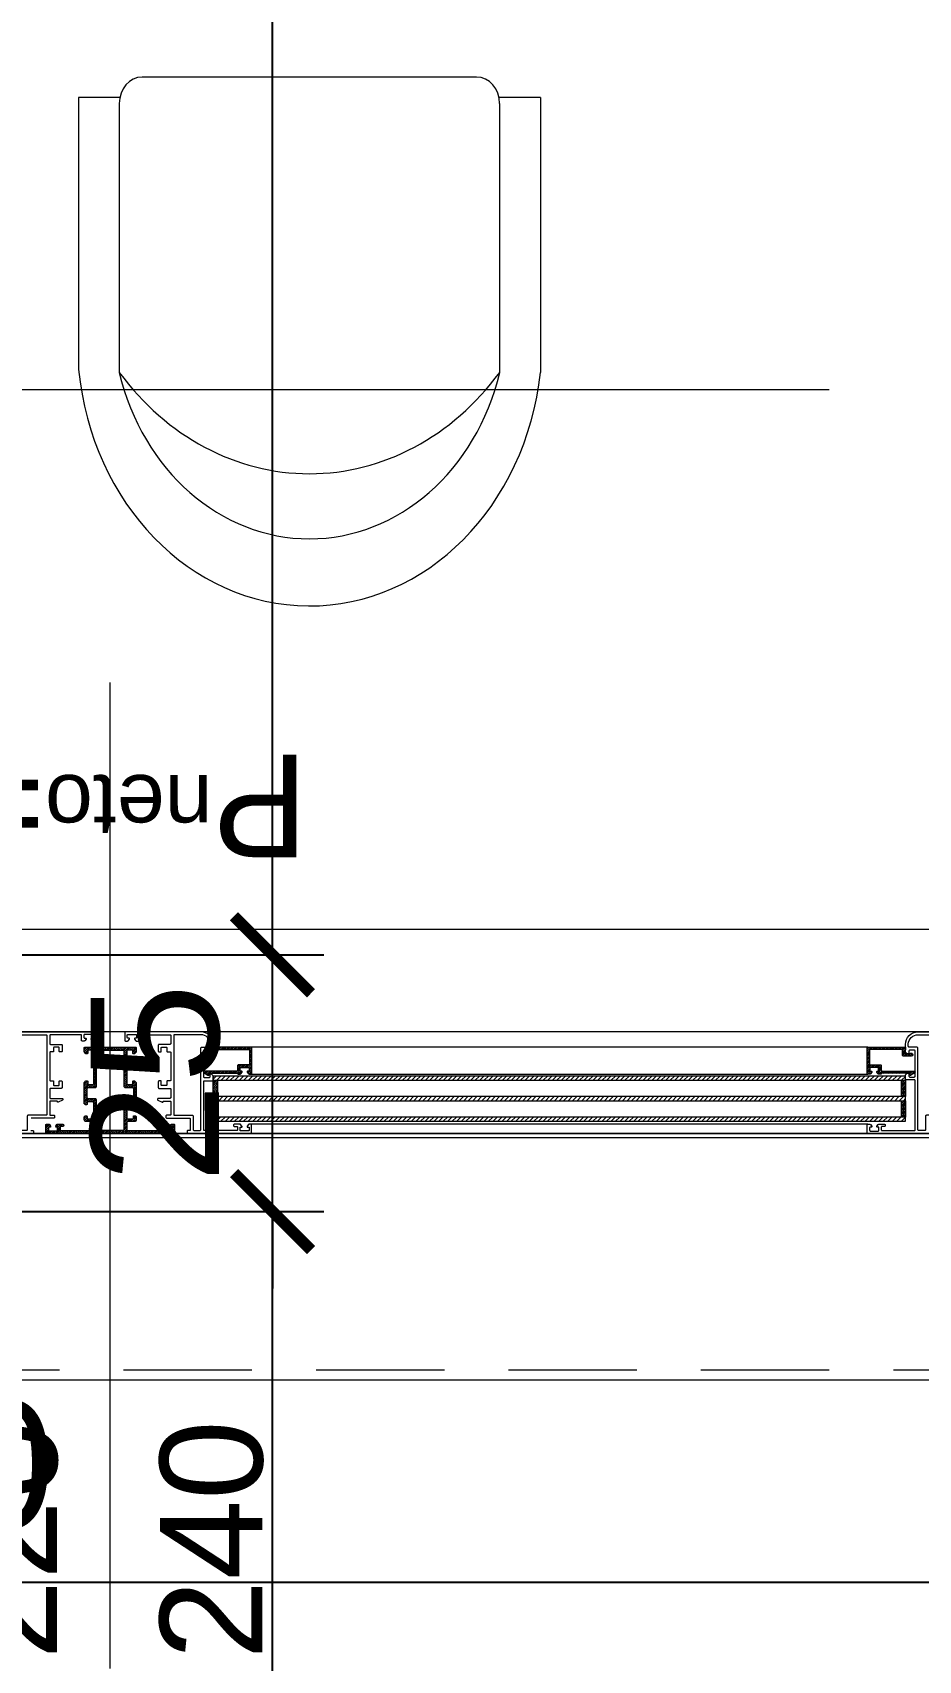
# Model space of a CAD drawing. Header units: centimetres. Extents: x 105417 to 110818, y -55119 to -48326.
# Drawn here: x 108056.7 to 108143, y -53546.1 to -53387.6 of the extents above; entities that cross this region are included whole.
import ezdxf

# ---------------------------------------------------------------- set-up
doc = ezdxf.new("R2010")
doc.units = ezdxf.units.CM
doc.header["$LTSCALE"] = 50
doc.header["$MEASUREMENT"] = 0
doc.linetypes.add('AXES', pattern=[2, 1.25, -0.25, 0.25, -0.25])
doc.linetypes.add('CACHE', pattern=[0.375, 0.25, -0.125])
doc.layers.get('0').update_dxf_attribs({"color": 8})
doc.layers.add('AXES', color=10, linetype='AXES')
doc.layers.add('COTE 50ème', color=1, linetype='Continuous')
for name, color, linetype, lineweight in [('MACONNERIE COUPE', 7, 'Continuous', 30), ('mobilimi', 8, 'Continuous', 9), ('WINDOWS', 21, 'Continuous', 5)]:
    doc.layers.add(name, color=color, linetype=linetype, lineweight=lineweight)
doc.styles.add('GENERATED_STYLE_1', font='arial.ttf')
doc.styles.add('RS_TXT_50', font='arial.ttf', dxfattribs={"height": 12.5})
doc.dimstyles.new('RS_50CM_LINEAIRE', dxfattribs={"dimscale": 5, "dimtxt": 12.5, "dimasz": 1.5, "dimexe": 1, "dimexo": 2.5, "dimgap": 1, "dimtad": 1, "dimdec": 1, "dimrnd": 0.5, "dimdsep": 46, "dimtxsty": 'RS_TXT_50', "dimblk1": 'ARCHTICK', "dimblk2": 'ARCHTICK', "dimsah": 1, "dimcen": 2.5, "dimdle": 1, "dimclrt": 4, "dimadec": 0, "dimazin": 2, "dimtfac": 1, "dimtdec": 1, "dimtix": 1, "dimtmove": 2, "dimatfit": 3, "dimfxl": 1, "dimtolj": 1, "dimtzin": 0, "dimarcsym": 0})
pattern_1 = [(225, (151786.88003, -100193.57086), (0.08838834765, -0.08838834765), [])]

# ---------------------------------------------------------------- blocks, each defined once
blk = doc.blocks.new('A$Ceb270309')
at = {"layer": 'AXES', "lineweight": 5, "ltscale": 1.3}
blk.add_line((3195, -2560), (-1985, -2560), dxfattribs=at)
blk = doc.blocks.new('1111')
at = {"layer": 'mobilimi'}
for p, q in [((7498090.66, 4737224.66), (7498067.1, 4737224.66)), ((7498090.66, 4737221.1), (7498090.66, 4737224.66)), ((7498090.15, 4737221.13), (7498066.85, 4737221.13)), ((7498092.44, 4737190.14), (7498092.44, 4737219.13)), ((7498090.15, 4737188.14), (7498066.85, 4737188.14)), ((7498090.66, 4737184.61), (7498090.66, 4737188.14)), ((7498090.66, 4737184.61), (7498066.85, 4737184.61))]:
    blk.add_line(p, q, dxfattribs=at)
for centre, major_axis, start_param, end_param in [((7498069.68, 4737204.62), (-23.08, 0), -1.458692, 1.447759), ((7498071.99, 4737204.63), (-19.57, 0), -1.304651, 1.304651), ((7498082.73, 4737204.63), (24.67, 0), 2.270248, 4.012938), ((7498090.15, 4737219.13), (-2.29, 0), 3.141593, 4.712389), ((7498090.15, 4737190.14), (2.29, 0), 4.712389, 6.283185)]:
    blk.add_ellipse(centre, major_axis=major_axis, ratio=0.87377, start_param=start_param, end_param=end_param, dxfattribs=at)
blk = doc.blocks.new('_ArchTick')
at = {"color": 0, "linetype": 'ByBlock', "const_width": 0.15}
blk.add_lwpolyline([(-0.5, -0.5), (0.5, 0.5)], dxfattribs=at)
blk = doc.blocks.new('*D1023')
at = {"layer": 'COTE 50ème', "color": 0, "lineweight": -2, "ltscale": 0.5, "transparency": 16777216}
for p, q in [((108080.11, -53967.36), (108080.11, -53497.36)), ((107946.85, -53502.36), (108085.11, -53502.36)), ((108072.66, -53962.36), (108085.11, -53962.36))]:
    blk.add_line(p, q, dxfattribs=at)
at = {"layer": 'Defpoints', "color": 0, "ltscale": 0.5, "transparency": 16777216}
for p in [(107934.35, -53502.36), (108080.11, -53502.36), (108060.16, -53962.36)]:
    blk.add_point(p, dxfattribs=at)
at = {"layer": 'COTE 50ème', "color": 0, "lineweight": -2, "ltscale": 0.5, "transparency": 16777216, "xscale": 7.5, "yscale": 7.5, "zscale": 7.5}
for p, rotation in [((108080.11, -53502.36), 90), ((108080.11, -53962.36), 270)]:
    blk.add_blockref('_ArchTick', p, dxfattribs=dict(at, rotation=rotation))
at = {"layer": 'COTE 50ème', "color": 4, "ltscale": 0.5, "transparency": 16777216, "insert": (108068.72, -53732.36), "char_height": 12.5, "attachment_point": 5, "rotation": 90, "style": 'RS_TXT_50'}
blk.add_mtext('\\A1;460', dxfattribs=at)
blk = doc.blocks.new('*D1024')
at = {"layer": 'COTE 50ème', "color": 0, "lineweight": -2, "ltscale": 0.5, "transparency": 16777216}
for p, q in [((108080.11, -53477.36), (108080.11, -53469.86)), ((107946.85, -53477.36), (108085.11, -53477.36)), ((108080.11, -53502.36), (108080.11, -53477.36)), ((107946.85, -53502.36), (108085.11, -53502.36)), ((108080.11, -53502.36), (108080.11, -53509.86))]:
    blk.add_line(p, q, dxfattribs=at)
at = {"layer": 'Defpoints', "color": 0, "ltscale": 0.5, "transparency": 16777216}
for p in [(107934.35, -53477.36), (108080.11, -53477.36), (107934.35, -53502.36)]:
    blk.add_point(p, dxfattribs=at)
at = {"layer": 'COTE 50ème', "color": 0, "lineweight": -2, "ltscale": 0.5, "transparency": 16777216, "xscale": 7.5, "yscale": 7.5, "zscale": 7.5}
for p, rotation in [((108080.11, -53477.36), 270), ((108080.11, -53502.36), 90)]:
    blk.add_blockref('_ArchTick', p, dxfattribs=dict(at, rotation=rotation))
at = {"layer": 'COTE 50ème', "color": 4, "ltscale": 0.5, "transparency": 16777216, "insert": (108068.72, -53489.86), "char_height": 12.5, "attachment_point": 5, "rotation": 90, "style": 'RS_TXT_50'}
blk.add_mtext('\\A1;25', dxfattribs=at)
blk = doc.blocks.new('*D1025')
at = {"layer": 'COTE 50ème', "color": 0, "lineweight": -2, "ltscale": 0.5, "transparency": 16777216}
for p, q in [((108080.11, -53482.36), (108080.11, -53142.36)), ((108059.35, -53147.36), (108085.11, -53147.36)), ((107946.85, -53477.36), (108085.11, -53477.36))]:
    blk.add_line(p, q, dxfattribs=at)
at = {"layer": 'Defpoints', "color": 0, "ltscale": 0.5, "transparency": 16777216}
for p in [(108046.85, -53147.36), (108080.11, -53147.36), (107934.35, -53477.36)]:
    blk.add_point(p, dxfattribs=at)
at = {"layer": 'COTE 50ème', "color": 0, "lineweight": -2, "ltscale": 0.5, "transparency": 16777216, "xscale": 7.5, "yscale": 7.5, "zscale": 7.5}
for p, rotation in [((108080.11, -53147.36), 90), ((108080.11, -53477.36), 270)]:
    blk.add_blockref('_ArchTick', p, dxfattribs=dict(at, rotation=rotation))
at = {"layer": 'COTE 50ème', "color": 4, "ltscale": 0.5, "transparency": 16777216, "insert": (108068.72, -53312.36), "char_height": 12.5, "attachment_point": 5, "rotation": 90, "style": 'RS_TXT_50'}
blk.add_mtext('\\A1;330', dxfattribs=at)
blk = doc.blocks.new('*D1180')
at = {"layer": 'COTE 50ème', "color": 0, "lineweight": -2, "ltscale": 0.5, "transparency": 16777216}
for p, q in [((107253.08, -52052.36), (107253.08, -54127.36)), ((107431.85, -52057.36), (107248.08, -52057.36)), ((108207.94, -54122.36), (107248.08, -54122.36))]:
    blk.add_line(p, q, dxfattribs=at)
at = {"layer": 'Defpoints', "color": 0, "ltscale": 0.5, "transparency": 16777216}
for p in [(107444.35, -52057.36), (107253.08, -54122.36), (108220.44, -54122.36)]:
    blk.add_point(p, dxfattribs=at)
at = {"layer": 'COTE 50ème', "color": 0, "lineweight": -2, "ltscale": 0.5, "transparency": 16777216, "xscale": 7.5, "yscale": 7.5, "zscale": 7.5}
for p, rotation in [((107253.08, -52057.36), 90), ((107253.08, -54122.36), 270)]:
    blk.add_blockref('_ArchTick', p, dxfattribs=dict(at, rotation=rotation))
at = {"layer": 'COTE 50ème', "color": 4, "ltscale": 0.5, "transparency": 16777216, "insert": (107241.69, -53089.86), "char_height": 12.5, "attachment_point": 5, "rotation": 90, "style": 'RS_TXT_50'}
blk.add_mtext('\\A1;2065', dxfattribs=at)
blk = doc.blocks.new('*D1254')
at = {"layer": 'COTE 50ème', "color": 0, "lineweight": -2, "ltscale": 0.5, "transparency": 16777216}
for p, q in [((108154.35, -53509.32), (108154.35, -53543.46)), ((107934.35, -53514.86), (107934.35, -53543.46)), ((107929.35, -53538.46), (108159.35, -53538.46))]:
    blk.add_line(p, q, dxfattribs=at)
at = {"layer": 'Defpoints', "color": 0, "ltscale": 0.5, "transparency": 16777216}
for p in [(108154.35, -53496.82), (107934.35, -53502.36), (108154.35, -53538.46)]:
    blk.add_point(p, dxfattribs=at)
at = {"layer": 'COTE 50ème', "color": 0, "lineweight": -2, "ltscale": 0.5, "transparency": 16777216, "xscale": 7.5, "yscale": 7.5, "zscale": 7.5, "rotation": 180}
blk.add_blockref('_ArchTick', (107934.35, -53538.46), dxfattribs=at)
at = {"layer": 'COTE 50ème', "color": 0, "lineweight": -2, "ltscale": 0.5, "transparency": 16777216, "xscale": 7.5, "yscale": 7.5, "zscale": 7.5}
blk.add_blockref('_ArchTick', (108154.35, -53538.46), dxfattribs=at)
at = {"layer": 'COTE 50ème', "color": 4, "ltscale": 0.5, "transparency": 16777216, "insert": (108044.35, -53527.08), "char_height": 12.5, "attachment_point": 5, "style": 'RS_TXT_50'}
blk.add_mtext('\\A1;220', dxfattribs=at)
blk = doc.blocks.new('*D1471')
at = {"layer": 'COTE 50ème', "color": 0, "lineweight": -2, "ltscale": 0.5, "transparency": 16777216}
for p, q in [((107884.35, -53397.36), (107884.35, -53345.36)), ((108214.35, -53439.04), (108214.35, -53345.36)), ((107879.35, -53350.36), (108219.35, -53350.36))]:
    blk.add_line(p, q, dxfattribs=at)
at = {"layer": 'Defpoints', "color": 0, "ltscale": 0.5, "transparency": 16777216}
for p in [(108214.35, -53350.36), (107884.35, -53409.86), (108214.35, -53451.54)]:
    blk.add_point(p, dxfattribs=at)
at = {"layer": 'COTE 50ème', "color": 0, "lineweight": -2, "ltscale": 0.5, "transparency": 16777216, "xscale": 7.5, "yscale": 7.5, "zscale": 7.5, "rotation": 180}
blk.add_blockref('_ArchTick', (107884.35, -53350.36), dxfattribs=at)
at = {"layer": 'COTE 50ème', "color": 0, "lineweight": -2, "ltscale": 0.5, "transparency": 16777216, "xscale": 7.5, "yscale": 7.5, "zscale": 7.5}
blk.add_blockref('_ArchTick', (108214.35, -53350.36), dxfattribs=at)
at = {"layer": 'COTE 50ème', "color": 4, "ltscale": 0.5, "transparency": 16777216, "insert": (108049.35, -53338.97), "char_height": 12.5, "attachment_point": 5, "style": 'RS_TXT_50'}
blk.add_mtext('\\A1;330', dxfattribs=at)

msp = doc.modelspace()

# ---------------------------------------------------------------- hatches: boundary and pattern name
at = {"layer": 'WINDOWS'}
h = msp.add_hatch(dxfattribs=at)
h.set_pattern_fill('ANSI31', color=256, angle=540)
h.set_pattern_definition(pattern_1)
h.paths.add_polyline_path([(108069.13, -53494.48, 0.414214), (108069.19, -53494.42), (108069.19, -53494.12, 0.414214), (108069.13, -53494.07), (108068.92, -53494.07, -1), (108068.92, -53493.86), (108069.45, -53493.86, -0.250765), (108069.5, -53493.88), (108069.61, -53494.05, -0.599022), (108069.56, -53494.14), (108069.49, -53494.14, 0.414214), (108069.43, -53494.2), (108069.43, -53494.46, 0.414214), (108069.49, -53494.51), (108070.27, -53494.51, 0.414214), (108070.33, -53494.46), (108070.33, -53494.2, 0.414214), (108070.27, -53494.14), (108070.16, -53494.14, -0.599022), (108070.11, -53494.05), (108070.23, -53493.88, -0.250765), (108070.27, -53493.86), (108070.51, -53493.86, -0.414214), (108070.57, -53493.92), (108070.57, -53494.7, -0.414214), (108070.51, -53494.76), (108064.3, -53494.76), (108058.08, -53494.76, -0.414214), (108058.03, -53494.7), (108058.03, -53493.92, -0.414214), (108058.08, -53493.86), (108058.33, -53493.86, -0.250765), (108058.37, -53493.88), (108058.48, -53494.05, -0.599022), (108058.44, -53494.14), (108058.33, -53494.14, 0.414214), (108058.27, -53494.2), (108058.27, -53494.46, 0.414214), (108058.33, -53494.51), (108059.11, -53494.51, 0.414214), (108059.17, -53494.46), (108059.17, -53494.2, 0.414214), (108059.11, -53494.14), (108059.03, -53494.14, -0.599022), (108058.99, -53494.05), (108059.1, -53493.88, -0.250765), (108059.15, -53493.86), (108059.68, -53493.86, -1), (108059.68, -53494.07), (108059.46, -53494.07, 0.414214), (108059.41, -53494.12), (108059.41, -53494.42, 0.414214), (108059.46, -53494.48), (108062.64, -53494.48, 0.414214), (108062.69, -53494.42), (108062.69, -53493.69, 0.414214), (108062.6, -53493.6), (108061.95, -53493.6, -0.414214), (108061.76, -53493.41), (108061.76, -53493.15, -0.198912), (108061.78, -53493.12), (108061.84, -53493.05, -0.198912), (108061.88, -53493.04), (108061.98, -53493.04, -0.414214), (108062.04, -53493.09), (108062.04, -53493.26, 0.414214), (108062.1, -53493.32), (108062.6, -53493.32, 0.414214), (108062.69, -53493.23), (108062.69, -53491.77, 0.414214), (108062.6, -53491.68), (108062.1, -53491.68, 0.414214), (108062.04, -53491.73), (108062.04, -53491.9, -0.414214), (108061.98, -53491.96), (108061.88, -53491.96, -0.198912), (108061.84, -53491.94), (108061.78, -53491.88, -0.198912), (108061.76, -53491.84), (108061.76, -53489.83, -0.198912), (108061.78, -53489.79), (108061.93, -53489.64, -0.198912), (108061.97, -53489.62), (108062.04, -53489.62, -0.414214), (108062.1, -53489.68), (108062.1, -53489.87, 0.340481), (108062.19, -53490), (108062.6, -53490, 0.414214), (108062.69, -53489.9), (108062.69, -53486.73, 0.414214), (108062.6, -53486.64), (108062.19, -53486.64, 0.414214), (108062.1, -53486.73), (108062.1, -53486.95, -0.414214), (108062.04, -53487.01), (108061.97, -53487.01, -0.198912), (108061.93, -53486.99), (108061.78, -53486.84, -0.198912), (108061.76, -53486.8), (108061.76, -53486.41, -0.414214), (108061.82, -53486.36), (108064.3, -53486.36), (108066.78, -53486.36, -0.414214), (108066.84, -53486.41), (108066.84, -53486.8, -0.198912), (108066.82, -53486.84), (108066.67, -53486.99, -0.198912), (108066.63, -53487.01), (108066.56, -53487.01, -0.414214), (108066.5, -53486.95), (108066.5, -53486.73, 0.414214), (108066.41, -53486.64), (108066, -53486.64, 0.414214), (108065.9, -53486.73), (108065.9, -53489.9, 0.414214), (108066, -53490), (108066.41, -53490, 0.340481), (108066.5, -53489.87), (108066.5, -53489.68, -0.414214), (108066.56, -53489.62), (108066.63, -53489.62, -0.198912), (108066.67, -53489.64), (108066.82, -53489.79, -0.198912), (108066.84, -53489.83), (108066.84, -53491.84, -0.198912), (108066.82, -53491.88), (108066.76, -53491.94, -0.198912), (108066.72, -53491.96), (108066.61, -53491.96, -0.414214), (108066.56, -53491.9), (108066.56, -53491.73, 0.414214), (108066.5, -53491.68), (108066, -53491.68, 0.414214), (108065.9, -53491.77), (108065.9, -53493.23, 0.414214), (108066, -53493.32), (108066.5, -53493.32, 0.414214), (108066.56, -53493.26), (108066.56, -53493.09, -0.414214), (108066.61, -53493.04), (108066.72, -53493.04, -0.198912), (108066.76, -53493.05), (108066.82, -53493.12, -0.198912), (108066.84, -53493.15), (108066.84, -53493.41, -0.414214), (108066.65, -53493.6), (108066, -53493.6, 0.414214), (108065.9, -53493.69), (108065.9, -53494.42, 0.414214), (108065.96, -53494.48)])
h.paths.add_polyline_path([(108065.62, -53494.42), (108065.62, -53491.49), (108065.72, -53491.4), (108066.46, -53491.4), (108066.56, -53491.3), (108066.56, -53490.37), (108066.46, -53490.28), (108065.72, -53490.28), (108065.62, -53490.18), (108065.62, -53486.69), (108065.57, -53486.64), (108064.3, -53486.64), (108063.03, -53486.64), (108062.97, -53486.69), (108062.97, -53490.18), (108062.88, -53490.28), (108062.13, -53490.28), (108062.04, -53490.37), (108062.04, -53491.3), (108062.13, -53491.4), (108062.88, -53491.4), (108062.97, -53491.49), (108062.97, -53494.42), (108063.03, -53494.48), (108064.3, -53494.48), (108065.57, -53494.48)], flags=16)
at = {"layer": 'WINDOWS', "transparency": 33554559}
h = msp.add_hatch(dxfattribs=at)
h.set_pattern_fill('ANSI31', color=256, angle=540)
h.set_pattern_definition(pattern_1)
h.paths.add_polyline_path([(108078.02, -53486.36, -0.414214), (108078.08, -53486.41), (108078.08, -53488.92, -0.414214), (108078.02, -53488.97), (108077.82, -53488.97, -0.250765), (108077.77, -53488.95), (108077.64, -53488.78, -0.599022), (108077.69, -53488.69), (108077.76, -53488.69, 0.414214), (108077.82, -53488.64), (108077.82, -53488.38, 0.414214), (108077.76, -53488.32), (108077.02, -53488.32, 0.414214), (108076.96, -53488.38), (108076.96, -53488.64, 0.414214), (108077.02, -53488.69), (108077.09, -53488.69, -0.599022), (108077.14, -53488.78), (108077.01, -53488.95, -0.250765), (108076.96, -53488.97), (108076.75, -53488.97, -0.414214), (108076.7, -53488.92), (108076.7, -53488.88), (108074.01, -53488.88, 0.414214), (108073.95, -53488.94), (108073.95, -53489.01, -0.603122), (108073.81, -53489.09), (108073.45, -53488.85, -0.737396), (108073.51, -53488.68), (108076.64, -53488.68, 0.414214), (108076.7, -53488.62), (108076.7, -53488.17, -0.414214), (108076.79, -53488.08), (108077.8, -53488.08, 0.414214), (108077.86, -53488.02), (108077.86, -53486.67, 0.414214), (108077.76, -53486.58), (108074.72, -53486.58, 0.414214), (108074.63, -53486.67), (108074.63, -53487.14, -0.414214), (108074.53, -53487.23), (108073.8, -53487.23, -1.657435), (108073.93, -53486.98, 0.247394), (108073.97, -53487.01), (108074.35, -53487.01, 0.414214), (108074.4, -53486.95), (108074.4, -53486.6), (108074.35, -53486.6), (108074.35, -53486.36), (108074.4, -53486.36)])
h = msp.add_hatch(dxfattribs=at)
h.set_pattern_fill('ANSI31', color=256, angle=540)
h.set_pattern_definition([(225, (151776.82446, -100193.57516), (0.08838834765, -0.08838834765), [])])
h.paths.add_polyline_path([(108141.77, -53486.6), (108141.72, -53486.6), (108141.72, -53486.96, 0.414214), (108141.77, -53487.01), (108142.15, -53487.01, 0.247394), (108142.19, -53486.99, -1.657435), (108142.32, -53487.24), (108141.59, -53487.24, -0.414214), (108141.49, -53487.14), (108141.49, -53486.68, 0.414214), (108141.4, -53486.58), (108138.36, -53486.58, 0.414214), (108138.26, -53486.68), (108138.26, -53488.03, 0.414214), (108138.32, -53488.08), (108139.33, -53488.08, -0.414214), (108139.42, -53488.18), (108139.42, -53488.62, 0.414214), (108139.48, -53488.68), (108142.61, -53488.68, -0.737396), (108142.67, -53488.85), (108142.31, -53489.09, -0.603122), (108142.17, -53489.02), (108142.17, -53488.94, 0.414214), (108142.11, -53488.89), (108139.42, -53488.89), (108139.42, -53488.92, -0.414214), (108139.37, -53488.98), (108139.16, -53488.98, -0.250765), (108139.11, -53488.95), (108138.98, -53488.79, -0.599022), (108139.03, -53488.7), (108139.1, -53488.7, 0.414214), (108139.16, -53488.64), (108139.16, -53488.38, 0.414214), (108139.1, -53488.33), (108138.36, -53488.33, 0.414214), (108138.3, -53488.38), (108138.3, -53488.64, 0.414214), (108138.36, -53488.7), (108138.43, -53488.7, -0.599022), (108138.48, -53488.79), (108138.35, -53488.95, -0.250765), (108138.3, -53488.98), (108138.1, -53488.98, -0.414214), (108138.04, -53488.92), (108138.04, -53486.42, -0.414214), (108138.1, -53486.36), (108141.72, -53486.36), (108141.77, -53486.36)])
at = {"layer": 'WINDOWS'}
h = msp.add_hatch(dxfattribs=at)
h.set_pattern_fill('ANSI31', color=140, scale=2.5, angle=540)
h.set_pattern_definition([(225, (151786.88003, -100193.77516), (0.2209708691, -0.2209708691), [])])
h.paths.add_polyline_path([(108074.34, -53493.57), (108141.78, -53493.57), (108141.78, -53493.17), (108074.34, -53493.17)])
h.paths.add_polyline_path([(108074.34, -53491.57), (108141.78, -53491.57), (108141.78, -53491.17), (108074.34, -53491.17)])
h.paths.add_polyline_path([(108074.34, -53489.57), (108141.77, -53489.57), (108141.77, -53489.17), (108074.34, -53489.17)])
at = {"layer": 'WINDOWS', "transparency": 33554559}
h = msp.add_hatch(dxfattribs=at)
h.set_pattern_fill('ANSI31', color=140, angle=540)
h.set_pattern_definition([(225, (151769.88003, -100193.77086), (0.08838834765, -0.08838834765), [])])
h.paths.add_polyline_path([(108141.78, -53491.57), (108141.78, -53493.17), (108141.38, -53493.17), (108141.38, -53491.57)])
h.paths.add_polyline_path([(108141.78, -53489.57), (108141.78, -53491.17), (108141.38, -53491.17), (108141.38, -53489.57)])
h.paths.add_polyline_path([(108074.74, -53491.57), (108074.74, -53493.17), (108074.34, -53493.17), (108074.34, -53491.57)])
h.paths.add_polyline_path([(108074.74, -53489.57), (108074.74, -53491.17), (108074.34, -53491.17), (108074.34, -53489.57)])

# ---------------------------------------------------------------- linework, layer by layer
at = {"layer": 'WINDOWS', "color": 165}
msp.add_line((108064.3, -53546.86), (108064.3, -53450.86), dxfattribs=at)
at = {"layer": 'WINDOWS'}
for p, q in [((108142.88, -53484.87), (108073.17, -53484.86)), ((108138.1, -53486.36), (108078.02, -53486.36)), ((108078.02, -53488.97), (108138.1, -53488.98)), ((108073.41, -53490.85), (108073.41, -53492.53)), ((108138.1, -53493.86), (108078.02, -53493.86)), ((108138.07, -53494.76), (108078.02, -53494.76))]:
    msp.add_line(p, q, dxfattribs=at)
at = {"layer": 'WINDOWS', "color": 165, "linetype": 'CACHE'}
msp.add_line((107934.35, -53517.76), (108154.35, -53517.76), dxfattribs=at)
at = {"layer": 'WINDOWS', "color": 165}
for points in [[(108154.35, -53484.86), (107934.35, -53484.86), (107934.35, -53474.86), (108154.35, -53474.86)], [(108154.35, -53494.76), (107934.35, -53494.76), (107934.35, -53518.76), (108154.35, -53518.76)], [(107934.75, -53495.16), (108153.95, -53495.16), (108154.35, -53494.76), (107934.35, -53494.76)]]:
    msp.add_lwpolyline(points, close=True, dxfattribs=at)
at = {"layer": 'WINDOWS'}
for points in [[(107934.35, -53494.76), (108154.35, -53494.76), (108154.35, -53484.86), (107934.35, -53484.86)], [(108064.3, -53486.64), (108065.57, -53486.64), (108065.62, -53486.69), (108065.62, -53490.18), (108065.72, -53490.28), (108066.46, -53490.28), (108066.56, -53490.37), (108066.56, -53491.3), (108066.46, -53491.4), (108065.72, -53491.4), (108065.62, -53491.49), (108065.62, -53494.42), (108065.57, -53494.48), (108064.3, -53494.48), (108063.03, -53494.48), (108062.97, -53494.42), (108062.97, -53491.49), (108062.88, -53491.4), (108062.13, -53491.4), (108062.04, -53491.3), (108062.04, -53490.37), (108062.13, -53490.28), (108062.88, -53490.28), (108062.97, -53490.18), (108062.97, -53486.69), (108063.03, -53486.64)]]:
    msp.add_lwpolyline(points, close=True, dxfattribs=at)
for points in [[(108054.63, -53486.36, -0.414214), (108054.54, -53486.26), (108054.54, -53486.04), (108054.54, -53486.04, -0.414214), (108055.47, -53485.14), (108058.06, -53485.14, -0.414214), (108058.12, -53485.2), (108058.12, -53492.93, -0.414214), (108058.06, -53492.98), (108056.31, -53492.98, 0.414214), (108056.22, -53493.08), (108056.22, -53494.38, -0.414214), (108056.12, -53494.48), (108055.56, -53494.48, -0.414214), (108055.47, -53494.38), (108055.47, -53486.45, 0.414214), (108055.38, -53486.36)], [(108065.77, -53484.86, 0.414214), (108065.72, -53484.92), (108065.72, -53485.7, 0.414214), (108065.77, -53485.76), (108065.98, -53485.76, 0.250765), (108066.03, -53485.73), (108066.16, -53485.57, 0.599022), (108066.11, -53485.48), (108066.02, -53485.48, -0.414214), (108065.96, -53485.42), (108065.96, -53485.16, -0.414214), (108066.02, -53485.11), (108066.8, -53485.11, -0.414214), (108066.86, -53485.16), (108066.86, -53485.42, -0.414214), (108066.8, -53485.48), (108066.71, -53485.48, 0.599022), (108066.66, -53485.57), (108066.79, -53485.73, 0.250765), (108066.84, -53485.76), (108067.04, -53485.76, 0.414214), (108067.1, -53485.7), (108067.1, -53485.2, -0.414214), (108067.15, -53485.14), (108070.1, -53485.14, -0.414214), (108070.2, -53485.24), (108070.2, -53485.98, -0.414214), (108070.1, -53486.08), (108069.08, -53486.08, 0.414214), (108068.98, -53486.17), (108068.98, -53486.73, 0.414214), (108069.08, -53486.82), (108069.21, -53486.82, 0.414214), (108069.26, -53486.77), (108069.26, -53486.41, -0.414214), (108069.32, -53486.36), (108069.77, -53486.36, -0.414214), (108069.82, -53486.41), (108069.82, -53486.77, 0.414214), (108069.88, -53486.82), (108070.14, -53486.82, -0.414214), (108070.2, -53486.88), (108070.2, -53489.57, -0.414214), (108070.14, -53489.62), (108069.88, -53489.62, 0.414214), (108069.82, -53489.68), (108069.82, -53490.03, -0.414214), (108069.77, -53490.09), (108069.32, -53490.09, -0.414214), (108069.26, -53490.03), (108069.26, -53489.68, 0.414214), (108069.21, -53489.62), (108069.08, -53489.62, 0.414214), (108068.98, -53489.72), (108068.98, -53490.28, 0.414214), (108069.08, -53490.37), (108070.1, -53490.37, -0.414214), (108070.2, -53490.46), (108070.2, -53491.25, -0.414214), (108070.1, -53491.34), (108068.98, -53491.34, 0.809546), (108068.95, -53491.52), (108069.37, -53491.71, 0.543142), (108069.45, -53491.66, -0.414214), (108069.51, -53491.6), (108070.1, -53491.6, -0.414214), (108070.2, -53491.69), (108070.2, -53492.93, -0.414214), (108070.14, -53492.98), (108069.79, -53492.98, 0.414214), (108069.73, -53493.04), (108069.73, -53493.21, 0.414214), (108069.79, -53493.26), (108072.01, -53493.26, -0.414214), (108072.1, -53493.36), (108072.1, -53494.42, -0.414214), (108072.05, -53494.48), (108071.84, -53494.48, 0.414214), (108071.78, -53494.53), (108071.78, -53494.7, 0.414214), (108071.84, -53494.76), (108078.02, -53494.76, 0.414214), (108078.07, -53494.7), (108078.07, -53493.92, 0.414214), (108078.02, -53493.86), (108077.81, -53493.86, 0.250765), (108077.77, -53493.88), (108077.64, -53494.05, 0.599022), (108077.68, -53494.14), (108077.78, -53494.14, -0.414214), (108077.83, -53494.2), (108077.83, -53494.46, -0.414214), (108077.78, -53494.51), (108076.99, -53494.51, -0.414214), (108076.94, -53494.46), (108076.94, -53494.2, -0.414214), (108076.99, -53494.14), (108077.09, -53494.14, 0.599022), (108077.13, -53494.05), (108077, -53493.88, 0.250765), (108076.95, -53493.86), (108076.38, -53493.86, 0.414214), (108076.32, -53493.92), (108076.32, -53494.01, 0.414214), (108076.38, -53494.07), (108076.64, -53494.07, -0.414214), (108076.69, -53494.12), (108076.69, -53494.42, -0.414214), (108076.64, -53494.48), (108073.46, -53494.48, -0.414214), (108073.41, -53494.42), (108073.41, -53489.68, -0.414214), (108073.46, -53489.63), (108074.29, -53489.63, 0.414214), (108074.34, -53489.57), (108074.34, -53489.18, 0.198912), (108074.33, -53489.14), (108074.17, -53488.99, 0.198912), (108074.13, -53488.97), (108074.06, -53488.97, 0.414214), (108074.01, -53489.03), (108074.01, -53489.25, -0.414214), (108073.91, -53489.35), (108073.5, -53489.35, -0.414214), (108073.41, -53489.25), (108073.41, -53486.73, -0.414214), (108073.5, -53486.64), (108073.91, -53486.64, -0.414214), (108074.01, -53486.73), (108074.01, -53486.95, 0.414214), (108074.06, -53487.01), (108074.13, -53487.01, 0.198912), (108074.17, -53486.99), (108074.33, -53486.84, 0.198912), (108074.34, -53486.8), (108074.34, -53486.08, 0.414214), (108073.13, -53484.86)], [(108073.97, -53486.36, 0.414214), (108074.06, -53486.26), (108074.06, -53486.04), (108074.06, -53486.04, 0.414214), (108073.13, -53485.14), (108070.53, -53485.14, 0.414214), (108070.48, -53485.2), (108070.48, -53492.93, 0.414214), (108070.53, -53492.98), (108072.29, -53492.98, -0.414214), (108072.38, -53493.08), (108072.38, -53494.38, 0.414214), (108072.47, -53494.48), (108073.03, -53494.48, 0.414214), (108073.13, -53494.38), (108073.13, -53486.45, -0.414214), (108073.22, -53486.36)], [(108142.15, -53486.36, -0.414214), (108142.05, -53486.27), (108142.05, -53486.04), (108142.05, -53486.04, -0.414214), (108142.99, -53485.15), (108145.58, -53485.15, -0.414214), (108145.64, -53485.2), (108145.64, -53492.93, -0.414214), (108145.58, -53492.99), (108143.83, -53492.99, 0.414214), (108143.73, -53493.08), (108143.73, -53494.39, -0.414214), (108143.64, -53494.48), (108143.08, -53494.48, -0.414214), (108142.99, -53494.39), (108142.99, -53486.45, 0.414214), (108142.89, -53486.36)], [(108064.3, -53486.36), (108066.78, -53486.36, -0.414214), (108066.84, -53486.41), (108066.84, -53486.8, -0.198912), (108066.82, -53486.84), (108066.67, -53486.99, -0.198912), (108066.63, -53487.01), (108066.56, -53487.01, -0.414214), (108066.5, -53486.95), (108066.5, -53486.73, 0.414214), (108066.41, -53486.64), (108066, -53486.64, 0.414214), (108065.9, -53486.73), (108065.9, -53489.9, 0.414214), (108066, -53490), (108066.41, -53490, 0.340481), (108066.5, -53489.87), (108066.5, -53489.68, -0.414214), (108066.56, -53489.62), (108066.63, -53489.62, -0.198912), (108066.67, -53489.64), (108066.82, -53489.79, -0.198912), (108066.84, -53489.83), (108066.84, -53491.84, -0.198912), (108066.82, -53491.88), (108066.76, -53491.94, -0.198912), (108066.72, -53491.96), (108066.61, -53491.96, -0.414214), (108066.56, -53491.9), (108066.56, -53491.73, 0.414214), (108066.5, -53491.68), (108066, -53491.68, 0.414214), (108065.9, -53491.77), (108065.9, -53493.23, 0.414214), (108066, -53493.32), (108066.5, -53493.32, 0.414214), (108066.56, -53493.26), (108066.56, -53493.09, -0.414214), (108066.61, -53493.04), (108066.72, -53493.04, -0.198912), (108066.76, -53493.05), (108066.82, -53493.12, -0.198912), (108066.84, -53493.15), (108066.84, -53493.41, -0.414214), (108066.65, -53493.6), (108066, -53493.6, 0.414214), (108065.9, -53493.69), (108065.9, -53494.42, 0.414214), (108065.96, -53494.48), (108069.13, -53494.48, 0.414214), (108069.19, -53494.42), (108069.19, -53494.12, 0.414214), (108069.13, -53494.07), (108068.92, -53494.07, -1), (108068.92, -53493.86), (108069.45, -53493.86, -0.250765), (108069.5, -53493.88), (108069.61, -53494.05, -0.599022), (108069.56, -53494.14), (108069.49, -53494.14, 0.414214), (108069.43, -53494.2), (108069.43, -53494.46, 0.414214), (108069.49, -53494.51), (108070.27, -53494.51, 0.414214), (108070.33, -53494.46), (108070.33, -53494.2, 0.414214), (108070.27, -53494.14), (108070.16, -53494.14, -0.599022), (108070.11, -53494.05), (108070.23, -53493.88, -0.250765), (108070.27, -53493.86), (108070.51, -53493.86, -0.414214), (108070.57, -53493.92), (108070.57, -53494.7, -0.414214), (108070.51, -53494.76), (108064.3, -53494.76), (108058.08, -53494.76, -0.414214), (108058.03, -53494.7), (108058.03, -53493.92, -0.414214), (108058.08, -53493.86), (108058.33, -53493.86, -0.250765), (108058.37, -53493.88), (108058.48, -53494.05, -0.599022), (108058.44, -53494.14), (108058.33, -53494.14, 0.414214), (108058.27, -53494.2), (108058.27, -53494.46, 0.414214), (108058.33, -53494.51), (108059.11, -53494.51, 0.414214), (108059.17, -53494.46), (108059.17, -53494.2, 0.414214), (108059.11, -53494.14), (108059.03, -53494.14, -0.599022), (108058.99, -53494.05), (108059.1, -53493.88, -0.250765), (108059.15, -53493.86), (108059.68, -53493.86, -1), (108059.68, -53494.07), (108059.46, -53494.07, 0.414214), (108059.41, -53494.12), (108059.41, -53494.42, 0.414214), (108059.46, -53494.48), (108062.64, -53494.48, 0.414214), (108062.69, -53494.42), (108062.69, -53493.69, 0.414214), (108062.6, -53493.6), (108061.95, -53493.6, -0.414214), (108061.76, -53493.41), (108061.76, -53493.15, -0.198912), (108061.78, -53493.12), (108061.84, -53493.05, -0.198912), (108061.88, -53493.04), (108061.98, -53493.04, -0.414214), (108062.04, -53493.09), (108062.04, -53493.26, 0.414214), (108062.1, -53493.32), (108062.6, -53493.32, 0.414214), (108062.69, -53493.23), (108062.69, -53491.77, 0.414214), (108062.6, -53491.68), (108062.1, -53491.68, 0.414214), (108062.04, -53491.73), (108062.04, -53491.9, -0.414214), (108061.98, -53491.96), (108061.88, -53491.96, -0.198912), (108061.84, -53491.94), (108061.78, -53491.88, -0.198912), (108061.76, -53491.84), (108061.76, -53489.83, -0.198912), (108061.78, -53489.79), (108061.93, -53489.64, -0.198912), (108061.97, -53489.62), (108062.04, -53489.62, -0.414214), (108062.1, -53489.68), (108062.1, -53489.87, 0.340481), (108062.19, -53490), (108062.6, -53490, 0.414214), (108062.69, -53489.9), (108062.69, -53486.73, 0.414214), (108062.6, -53486.64), (108062.19, -53486.64, 0.414214), (108062.1, -53486.73), (108062.1, -53486.95, -0.414214), (108062.04, -53487.01), (108061.97, -53487.01, -0.198912), (108061.93, -53486.99), (108061.78, -53486.84, -0.198912), (108061.76, -53486.8), (108061.76, -53486.41, -0.414214), (108061.82, -53486.36)], [(108074.4, -53486.6), (108074.4, -53486.95, -0.414214), (108074.35, -53487.01), (108073.97, -53487.01, -0.247394), (108073.93, -53486.98, 1.657435), (108073.8, -53487.23), (108074.53, -53487.23, 0.414214), (108074.63, -53487.14), (108074.63, -53486.67, -0.414214), (108074.72, -53486.58), (108077.76, -53486.58, -0.414214), (108077.86, -53486.67), (108077.86, -53488.02, -0.414214), (108077.8, -53488.08), (108076.79, -53488.08, 0.414214), (108076.7, -53488.17), (108076.7, -53488.62, -0.414214), (108076.64, -53488.68), (108073.51, -53488.68, 0.737396), (108073.45, -53488.85), (108073.81, -53489.09, 0.603122), (108073.95, -53489.01), (108073.95, -53488.94, -0.414214), (108074.01, -53488.88), (108076.7, -53488.88), (108076.7, -53488.92, 0.414214), (108076.75, -53488.97), (108076.96, -53488.97, 0.250765), (108077.01, -53488.95), (108077.14, -53488.78, 0.599022), (108077.09, -53488.69), (108077.02, -53488.69, -0.414214), (108076.96, -53488.64), (108076.96, -53488.38, -0.414214), (108077.02, -53488.32), (108077.76, -53488.32, -0.414214), (108077.82, -53488.38), (108077.82, -53488.64, -0.414214), (108077.76, -53488.69), (108077.69, -53488.69, 0.599022), (108077.64, -53488.78), (108077.77, -53488.95, 0.250765), (108077.82, -53488.97), (108078.02, -53488.97, 0.414214), (108078.08, -53488.92), (108078.08, -53486.41, 0.414214), (108078.02, -53486.36), (108074.4, -53486.36), (108074.35, -53486.36), (108074.35, -53486.6)], [(108141.72, -53486.6), (108141.72, -53486.96, 0.414214), (108141.77, -53487.01), (108142.15, -53487.01, 0.247394), (108142.19, -53486.99, -1.657435), (108142.32, -53487.24), (108141.59, -53487.24, -0.414214), (108141.49, -53487.14), (108141.49, -53486.68, 0.414214), (108141.4, -53486.58), (108138.36, -53486.58, 0.414214), (108138.26, -53486.68), (108138.26, -53488.03, 0.414214), (108138.32, -53488.08), (108139.33, -53488.08, -0.414214), (108139.42, -53488.18), (108139.42, -53488.62, 0.414214), (108139.48, -53488.68), (108142.61, -53488.68, -0.737396), (108142.67, -53488.85), (108142.31, -53489.09, -0.603122), (108142.17, -53489.02), (108142.17, -53488.94, 0.414214), (108142.11, -53488.89), (108139.42, -53488.89), (108139.42, -53488.92, -0.414214), (108139.37, -53488.98), (108139.16, -53488.98, -0.250765), (108139.11, -53488.95), (108138.98, -53488.79, -0.599022), (108139.03, -53488.7), (108139.1, -53488.7, 0.414214), (108139.16, -53488.64), (108139.16, -53488.38, 0.414214), (108139.1, -53488.33), (108138.36, -53488.33, 0.414214), (108138.3, -53488.38), (108138.3, -53488.64, 0.414214), (108138.36, -53488.7), (108138.43, -53488.7, -0.599022), (108138.48, -53488.79), (108138.35, -53488.95, -0.250765), (108138.3, -53488.98), (108138.1, -53488.98, -0.414214), (108138.04, -53488.92), (108138.04, -53486.42, -0.414214), (108138.1, -53486.36), (108141.72, -53486.36), (108141.77, -53486.36), (108141.77, -53486.6)]]:
    msp.add_lwpolyline(points, format="xyb", close=True, dxfattribs=at)
for points in [[(108055.47, -53484.86), (108062.82, -53484.86, -0.414214), (108062.88, -53484.92), (108062.88, -53485.7, -0.414214), (108062.82, -53485.76), (108062.62, -53485.76, -0.250765), (108062.57, -53485.73), (108062.44, -53485.57, -0.599022), (108062.49, -53485.48), (108062.58, -53485.48, 0.414214), (108062.64, -53485.42), (108062.64, -53485.16, 0.414214), (108062.58, -53485.11), (108061.8, -53485.11, 0.414214), (108061.74, -53485.16), (108061.74, -53485.42, 0.414214), (108061.8, -53485.48), (108061.89, -53485.48, -0.599022), (108061.94, -53485.57), (108061.81, -53485.73, -0.250765), (108061.76, -53485.76), (108061.55, -53485.76, -0.414214), (108061.5, -53485.7), (108061.5, -53485.2, 0.414214), (108061.44, -53485.14), (108058.49, -53485.14, 0.414214), (108058.4, -53485.24), (108058.4, -53485.98, 0.414214), (108058.49, -53486.08), (108059.52, -53486.08, -0.414214), (108059.61, -53486.17), (108059.61, -53486.73, -0.414214), (108059.52, -53486.82), (108059.39, -53486.82, -0.414214), (108059.33, -53486.77), (108059.33, -53486.41, 0.414214), (108059.28, -53486.36), (108058.83, -53486.36, 0.414214), (108058.77, -53486.41), (108058.77, -53486.77, -0.414214), (108058.72, -53486.82), (108058.46, -53486.82, 0.414214), (108058.4, -53486.88), (108058.4, -53489.57, 0.414214), (108058.46, -53489.62), (108058.72, -53489.62, -0.414214), (108058.77, -53489.68), (108058.77, -53490.03, 0.414214), (108058.83, -53490.09), (108059.28, -53490.09, 0.414214), (108059.33, -53490.03), (108059.33, -53489.68, -0.414214), (108059.39, -53489.62), (108059.52, -53489.62, -0.414214), (108059.61, -53489.72), (108059.61, -53490.28, -0.414214), (108059.52, -53490.37), (108058.49, -53490.37, 0.414214), (108058.4, -53490.46), (108058.4, -53491.25, 0.414214), (108058.49, -53491.34), (108059.61, -53491.34, -0.809546), (108059.65, -53491.52), (108059.23, -53491.71, -0.543142), (108059.15, -53491.66, 0.414214), (108059.09, -53491.6), (108058.49, -53491.6, 0.414214), (108058.4, -53491.69), (108058.4, -53492.93, 0.414214), (108058.46, -53492.98), (108058.81, -53492.98, -0.414214), (108058.87, -53493.04), (108058.87, -53493.21, -0.414214), (108058.81, -53493.26), (108056.59, -53493.26, 0.414214)], [(108144.27, -53494.76), (108138.1, -53494.76, -0.414214), (108138.04, -53494.7), (108138.04, -53493.92, -0.414214), (108138.1, -53493.86), (108138.3, -53493.86, -0.250765), (108138.35, -53493.89), (108138.48, -53494.06, -0.599022), (108138.43, -53494.14), (108138.34, -53494.14, 0.414214), (108138.28, -53494.2), (108138.28, -53494.46, 0.414214), (108138.34, -53494.52), (108139.12, -53494.52, 0.414214), (108139.18, -53494.46), (108139.18, -53494.2, 0.414214), (108139.12, -53494.14), (108139.03, -53494.14, -0.599022), (108138.98, -53494.06), (108139.11, -53493.89, -0.250765), (108139.16, -53493.86), (108139.74, -53493.86, -0.414214), (108139.79, -53493.92), (108139.79, -53494.01, -0.414214), (108139.74, -53494.07), (108139.48, -53494.07, 0.414214), (108139.42, -53494.13), (108139.42, -53494.42, 0.414214), (108139.48, -53494.48), (108142.65, -53494.48, 0.414214), (108142.71, -53494.42), (108142.71, -53489.59, 0.414214), (108142.65, -53489.54), (108141.83, -53489.54, -0.414214), (108141.77, -53489.48), (108141.77, -53489.1, -0.198912), (108141.79, -53489.06), (108141.94, -53488.9, -0.198912), (108141.98, -53488.89), (108142.05, -53488.89, -0.414214), (108142.11, -53488.94), (108142.11, -53489.17, 0.414214), (108142.2, -53489.26), (108142.61, -53489.26, 0.414214), (108142.71, -53489.17), (108142.71, -53486.73, 0.414214), (108142.61, -53486.64), (108142.2, -53486.64, 0.414214), (108142.11, -53486.73), (108142.11, -53486.96, -0.414214), (108142.05, -53487.01), (108141.98, -53487.01, -0.198912), (108141.94, -53487), (108141.79, -53486.84, -0.198912), (108141.77, -53486.8), (108141.77, -53486.08, -0.414214), (108142.99, -53484.87), (108150.34, -53484.87, -0.414214)], [(108056.55, -53494.48), (108056.76, -53494.48, -0.414214), (108056.81, -53494.53), (108056.81, -53494.7, -0.414214), (108056.76, -53494.76), (108050.58, -53494.76, -0.414214)]]:
    msp.add_lwpolyline(points, format="xyb", dxfattribs=at)
at = {"layer": 'WINDOWS', "color": 140}
for points in [[(108074.34, -53489.57), (108141.77, -53489.57), (108141.77, -53489.17), (108074.34, -53489.17)], [(108074.74, -53489.57), (108074.74, -53491.17), (108074.34, -53491.17), (108074.34, -53489.57)], [(108141.78, -53489.57), (108141.78, -53491.17), (108141.38, -53491.17), (108141.38, -53489.57)], [(108074.34, -53491.57), (108141.78, -53491.57), (108141.78, -53491.17), (108074.34, -53491.17)], [(108074.74, -53491.57), (108074.74, -53493.17), (108074.34, -53493.17), (108074.34, -53491.57)], [(108141.78, -53491.57), (108141.78, -53493.17), (108141.38, -53493.17), (108141.38, -53491.57)], [(108074.34, -53493.57), (108141.78, -53493.57), (108141.78, -53493.17), (108074.34, -53493.17)]]:
    msp.add_lwpolyline(points, close=True, dxfattribs=at)

# ---------------------------------------------------------------- block references
at = {"layer": 'MACONNERIE COUPE', "lineweight": 5, "ltscale": 0.5}
msp.add_blockref('A$Ceb270309', (107539.35, -50862.36), dxfattribs=at)
at = {"layer": 'mobilimi', "xscale": 1.123327195006823, "yscale": 1.123327195006823, "zscale": 1.123327195006823, "rotation": 90.00000000000001}
msp.add_blockref('1111', (5429514.5, -8476203.05), dxfattribs=at)

# ---------------------------------------------------------------- texts
at = {"layer": 'WINDOWS', "color": 165, "char_height": 10, "style": 'GENERATED_STYLE_1'}
for s, insert, attachment_point, rotation in [('\\A1;\\pt0;P{\\H0.6x;neto}= 0', (108038.14, -53457.72), 9, 180), ('\\A1;\\pt0;220{\\H0.66x;\\S^  ;}', (108049.12, -53545.98), 1, 90), ('\\A1;\\pt0;240{\\H0.66x;\\S^  ;}', (108069.13, -53545.98), 1, 90)]:
    msp.add_mtext(s, dxfattribs=dict(at, insert=insert, attachment_point=attachment_point, rotation=rotation))

# ---------------------------------------------------------------- dimensions: what is measured, and where the dimension line sits
at = {"layer": 'COTE 50ème', "ltscale": 0.5}
for base, p1, p2, picture, middle in [((107253.08, -54122.36), (107444.35, -52057.36), (108220.44, -54122.36), '*D1180', (107241.69, -53089.86)), ((108080.11, -53147.36), (107934.35, -53477.36), (108046.85, -53147.36), '*D1025', (108068.72, -53312.36)), ((108080.11, -53477.36), (107934.35, -53502.36), (107934.35, -53477.36), '*D1024', (108068.72, -53489.86)), ((108080.11, -53502.36), (108060.16, -53962.36), (107934.35, -53502.36), '*D1023', (108068.72, -53732.36))]:
    dim = msp.add_linear_dim(base=base, p1=p1, p2=p2, angle=90, dimstyle='RS_50CM_LINEAIRE', dxfattribs=at)
    dim.commit()
    dim.dimension.update_dxf_attribs({"geometry": picture, "text_midpoint": middle})
for base, p1, p2, picture, middle in [((108214.35, -53350.36), (107884.35, -53409.86), (108214.35, -53451.54), '*D1471', (108049.35, -53338.97)), ((108154.35, -53538.46), (107934.35, -53502.36), (108154.35, -53496.82), '*D1254', (108044.35, -53527.08))]:
    dim = msp.add_linear_dim(base=base, p1=p1, p2=p2, dimstyle='RS_50CM_LINEAIRE', dxfattribs=at)
    dim.commit()
    dim.dimension.update_dxf_attribs({"geometry": picture, "text_midpoint": middle})

doc.saveas('drawing.dxf')
